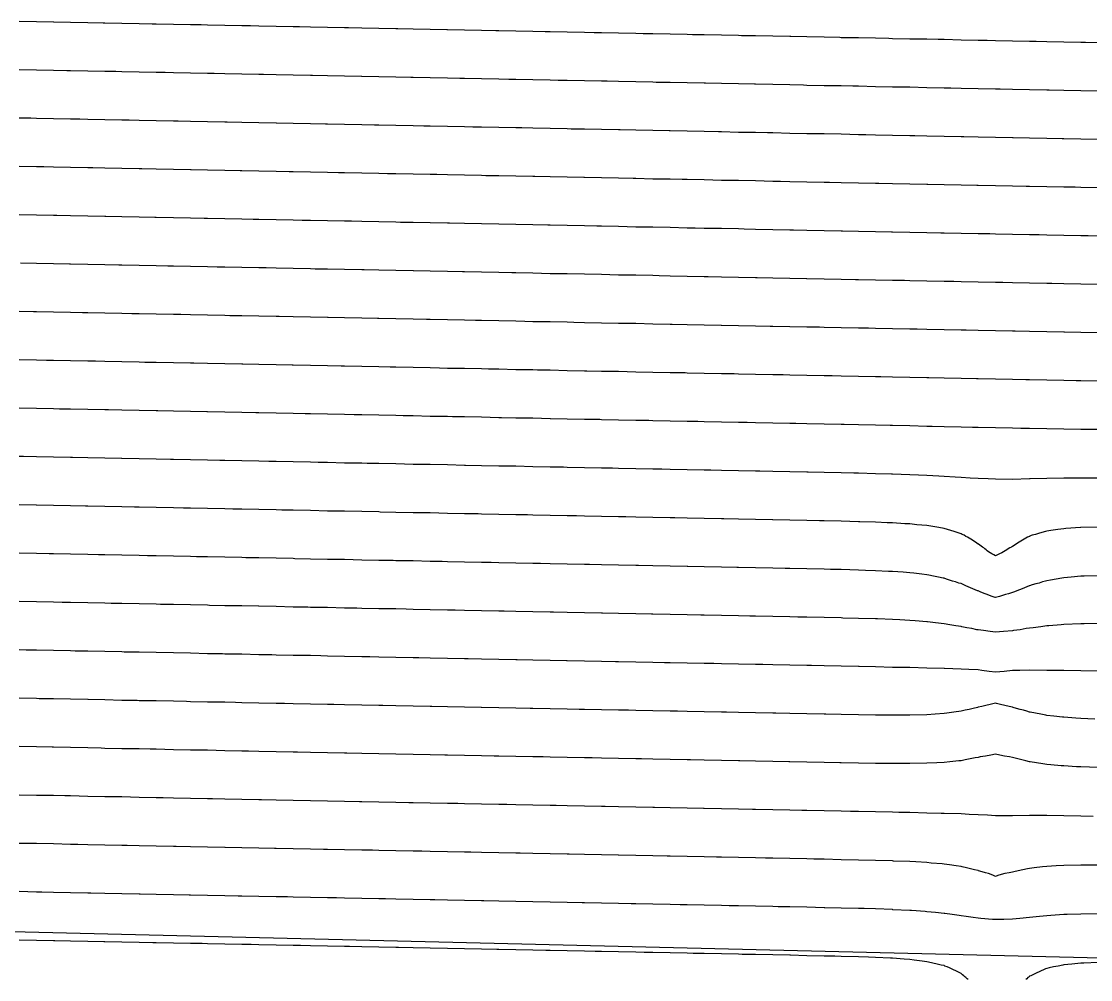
# Model space of a CAD drawing. Header units: metres. Extents: x 2418 to 4584, y 40 to 163.
# Drawn here: x 4313.5 to 4448.8, y 40 to 161.4 of the extents above; entities that cross this region are included whole.
import ezdxf

# ---------------------------------------------------------------- set-up
doc = ezdxf.new("R2010")
doc.units = ezdxf.units.M
for name, color, linetype in [('Contour_Level_10', 7, 'Continuous'), ('Contour_Level_11', 7, 'Continuous'), ('Contour_Level_12', 7, 'Continuous'), ('Contour_Level_13', 7, 'Continuous'), ('Contour_Level_14', 7, 'Continuous'), ('Contour_Level_15', 7, 'Continuous'), ('Contour_Level_16', 7, 'Continuous'), ('Contour_Level_17', 7, 'Continuous'), ('Contour_Level_18', 7, 'Continuous'), ('Contour_Level_19', 7, 'Continuous'), ('Contour_Level_2', 7, 'Continuous'), ('Contour_Level_20', 7, 'Continuous'), ('Contour_Level_21', 7, 'Continuous'), ('Contour_Level_3', 7, 'Continuous'), ('Contour_Level_4', 7, 'Continuous'), ('Contour_Level_5', 7, 'Continuous'), ('Contour_Level_6', 7, 'Continuous'), ('Contour_Level_7', 7, 'Continuous'), ('Contour_Level_8', 7, 'Continuous'), ('Contour_Level_9', 7, 'Continuous')]:
    doc.layers.add(name, color=color, linetype=linetype)

msp = doc.modelspace()

# ---------------------------------------------------------------- linework, layer by layer
at = {"layer": 'Contour_Level_10'}
msp.add_lwpolyline([(4449.78, 109.66), (4447.89, 109.69), (4447.61, 109.69), (4445.44, 109.73), (4443.28, 109.76), (4441.11, 109.79), (4440.01, 109.81), (4438.94, 109.83), (4436.77, 109.87), (4434.6, 109.92), (4433.87, 109.93), (4432.44, 109.97), (4430.27, 110.02), (4428.78, 110.06), (4428.1, 110.07), (4425.93, 110.12), (4423.76, 110.17), (4423.45, 110.18), (4421.59, 110.22), (4419.43, 110.27), (4417.63, 110.3), (4417.26, 110.31), (4415.09, 110.35), (4412.92, 110.4), (4411.53, 110.43), (4410.75, 110.44), (4408.59, 110.48), (4406.42, 110.53), (4405.33, 110.55), (4404.25, 110.57), (4402.08, 110.61), (4399.91, 110.66), (4399.12, 110.67), (4397.75, 110.7), (4395.58, 110.74), (4393.41, 110.79), (4392.9, 110.8), (4391.24, 110.83), (4389.07, 110.87), (4386.91, 110.91), (4386.68, 110.92), (4384.74, 110.96), (4382.57, 111), (4380.46, 111.04), (4380.4, 111.04), (4378.23, 111.09), (4376.07, 111.13), (4374.25, 111.17), (4373.9, 111.17), (4371.73, 111.22), (4369.56, 111.26), (4368.03, 111.29), (4367.39, 111.3), (4365.23, 111.34), (4363.06, 111.39), (4361.81, 111.41), (4360.89, 111.43), (4358.72, 111.47), (4356.55, 111.52), (4355.59, 111.53), (4354.38, 111.56), (4352.22, 111.6), (4350.05, 111.64), (4349.37, 111.66), (4347.88, 111.69), (4345.71, 111.73), (4343.54, 111.77), (4343.16, 111.78), (4341.38, 111.82), (4339.21, 111.86), (4337.04, 111.9), (4336.94, 111.9), (4334.87, 111.94), (4332.7, 111.99), (4330.72, 112.03), (4330.54, 112.03), (4328.37, 112.07), (4326.2, 112.12), (4324.5, 112.15), (4324.03, 112.16), (4321.86, 112.2), (4319.7, 112.25), (4318.28, 112.27), (4317.53, 112.29), (4315.36, 112.33), (4313.19, 112.37)], dxfattribs=at)
at = {"layer": 'Contour_Level_11'}
msp.add_lwpolyline([(4449.78, 103.5), (4447.61, 103.51), (4445.44, 103.5), (4443.28, 103.46), (4441.16, 103.41), (4441.11, 103.41), (4438.94, 103.36), (4436.77, 103.37), (4435.87, 103.41), (4434.6, 103.46), (4433.6, 103.53), (4432.44, 103.61), (4431.68, 103.65), (4430.27, 103.74), (4429.61, 103.78), (4428.1, 103.86), (4427.04, 103.9), (4425.93, 103.95), (4423.76, 104.02), (4423.61, 104.02), (4421.59, 104.08), (4419.43, 104.13), (4418.84, 104.15), (4417.26, 104.18), (4415.09, 104.23), (4413.08, 104.27), (4412.92, 104.27), (4410.75, 104.32), (4408.59, 104.36), (4406.96, 104.39), (4406.42, 104.4), (4404.25, 104.45), (4402.08, 104.49), (4400.76, 104.52), (4399.91, 104.53), (4397.75, 104.58), (4395.58, 104.62), (4394.54, 104.64), (4393.41, 104.66), (4391.24, 104.71), (4389.07, 104.75), (4388.32, 104.76), (4386.91, 104.79), (4384.74, 104.83), (4382.57, 104.88), (4382.11, 104.89), (4380.4, 104.92), (4378.23, 104.96), (4376.07, 105.01), (4375.89, 105.01), (4373.9, 105.05), (4371.73, 105.09), (4369.67, 105.13), (4369.56, 105.13), (4367.39, 105.18), (4365.23, 105.22), (4363.45, 105.26), (4363.06, 105.26), (4360.89, 105.31), (4358.72, 105.35), (4357.23, 105.38), (4356.55, 105.39), (4354.38, 105.43), (4352.22, 105.48), (4351.02, 105.5), (4350.05, 105.52), (4347.88, 105.56), (4345.71, 105.61), (4344.8, 105.62), (4343.54, 105.65), (4341.38, 105.69), (4339.21, 105.74), (4338.58, 105.75), (4337.04, 105.78), (4334.87, 105.82), (4332.7, 105.86), (4332.36, 105.87), (4330.54, 105.91), (4328.37, 105.95), (4326.2, 105.99), (4326.14, 105.99), (4324.03, 106.04), (4321.86, 106.08), (4319.92, 106.12), (4319.7, 106.12), (4317.53, 106.16), (4315.36, 106.21), (4313.71, 106.24), (4313.19, 106.25)], dxfattribs=at)
at = {"layer": 'Contour_Level_12'}
msp.add_lwpolyline([(4449.78, 97.31), (4447.61, 97.26), (4447.56, 97.25), (4445.68, 97.13), (4445.44, 97.11), (4444.67, 97.01), (4443.81, 96.88), (4443.28, 96.8), (4443.11, 96.76), (4442.67, 96.64), (4442.25, 96.51), (4441.84, 96.39), (4441.45, 96.27), (4441.11, 96.16), (4441.08, 96.14), (4440.85, 96.02), (4440.63, 95.9), (4440.41, 95.77), (4440.2, 95.65), (4440, 95.53), (4439.79, 95.41), (4439.59, 95.28), (4439.4, 95.16), (4439.2, 95.04), (4439.01, 94.91), (4438.94, 94.87), (4438.8, 94.79), (4438.59, 94.67), (4438.4, 94.54), (4438.21, 94.42), (4438.03, 94.3), (4437.81, 94.17), (4437.57, 94.05), (4437.31, 93.93), (4437.04, 93.8), (4436.77, 93.68), (4436.56, 93.8), (4436.34, 93.93), (4436.12, 94.05), (4435.92, 94.17), (4435.74, 94.3), (4435.59, 94.42), (4435.45, 94.54), (4435.3, 94.67), (4435.14, 94.79), (4434.97, 94.91), (4434.8, 95.04), (4434.63, 95.16), (4434.6, 95.17), (4434.44, 95.28), (4434.25, 95.41), (4434.05, 95.53), (4433.86, 95.65), (4433.66, 95.77), (4433.45, 95.9), (4433.25, 96.02), (4433.03, 96.14), (4432.81, 96.27), (4432.59, 96.39), (4432.44, 96.47), (4432.31, 96.51), (4431.93, 96.64), (4431.54, 96.76), (4431.14, 96.88), (4430.73, 97.01), (4430.3, 97.13), (4430.27, 97.14), (4429.61, 97.25), (4428.87, 97.38), (4428.1, 97.5), (4428.1, 97.5), (4426.84, 97.62), (4425.93, 97.71), (4425.33, 97.74), (4423.76, 97.84), (4423.07, 97.87), (4421.59, 97.93), (4419.6, 97.99), (4419.43, 98), (4417.26, 98.05), (4415.09, 98.1), (4414.52, 98.11), (4412.92, 98.15), (4410.75, 98.19), (4408.59, 98.24), (4408.57, 98.24), (4406.42, 98.28), (4404.25, 98.32), (4402.4, 98.36), (4402.08, 98.37), (4399.91, 98.41), (4397.75, 98.45), (4396.18, 98.48), (4395.58, 98.5), (4393.41, 98.54), (4391.24, 98.58), (4389.97, 98.61), (4389.07, 98.62), (4386.91, 98.67), (4384.74, 98.71), (4383.75, 98.73), (4382.57, 98.75), (4380.4, 98.8), (4378.23, 98.84), (4377.53, 98.85), (4376.07, 98.88), (4373.9, 98.92), (4371.73, 98.97), (4371.31, 98.98), (4369.56, 99.01), (4367.39, 99.05), (4365.23, 99.1), (4365.09, 99.1), (4363.06, 99.14), (4360.89, 99.18), (4358.88, 99.22), (4358.72, 99.23), (4356.55, 99.27), (4354.38, 99.31), (4352.66, 99.35), (4352.22, 99.35), (4350.05, 99.4), (4347.88, 99.44), (4346.44, 99.47), (4345.71, 99.48), (4343.54, 99.53), (4341.38, 99.57), (4340.22, 99.59), (4339.21, 99.61), (4337.04, 99.65), (4334.87, 99.7), (4334, 99.71), (4332.7, 99.74), (4330.54, 99.78), (4328.37, 99.83), (4327.78, 99.84), (4326.2, 99.87), (4324.03, 99.91), (4321.86, 99.96), (4321.57, 99.96), (4319.7, 100), (4317.53, 100.04), (4315.36, 100.08), (4315.35, 100.08), (4313.19, 100.13)], dxfattribs=at)
at = {"layer": 'Contour_Level_13'}
msp.add_lwpolyline([(4449.78, 91.16), (4448.01, 91.1), (4447.61, 91.08), (4446.38, 90.97), (4445.44, 90.89), (4445.2, 90.85), (4444.49, 90.73), (4443.76, 90.6), (4443.28, 90.52), (4443.14, 90.48), (4442.73, 90.36), (4442.31, 90.23), (4441.88, 90.11), (4441.45, 89.99), (4441.11, 89.89), (4441.04, 89.86), (4440.75, 89.74), (4440.45, 89.62), (4440.15, 89.5), (4439.83, 89.37), (4439.51, 89.25), (4439.18, 89.13), (4438.94, 89.04), (4438.82, 89), (4438.43, 88.88), (4438.06, 88.76), (4437.69, 88.63), (4437.28, 88.51), (4436.79, 88.39), (4436.77, 88.38), (4436.76, 88.39), (4436.36, 88.51), (4436.03, 88.63), (4435.74, 88.76), (4435.46, 88.88), (4435.16, 89), (4434.85, 89.13), (4434.6, 89.22), (4434.53, 89.25), (4434.22, 89.37), (4433.92, 89.5), (4433.62, 89.62), (4433.33, 89.74), (4433.05, 89.86), (4432.78, 89.99), (4432.51, 90.11), (4432.44, 90.15), (4432.14, 90.23), (4431.74, 90.36), (4431.35, 90.48), (4430.97, 90.6), (4430.59, 90.73), (4430.27, 90.83), (4430.18, 90.85), (4429.56, 90.97), (4428.94, 91.1), (4428.33, 91.22), (4428.1, 91.27), (4427.47, 91.34), (4426.45, 91.47), (4425.93, 91.53), (4425.1, 91.59), (4423.76, 91.69), (4423.25, 91.71), (4421.59, 91.79), (4420.33, 91.83), (4419.43, 91.87), (4417.26, 91.93), (4415.88, 91.96), (4415.09, 91.98), (4412.92, 92.02), (4410.75, 92.07), (4410.16, 92.08), (4408.59, 92.11), (4406.42, 92.16), (4404.25, 92.2), (4404.03, 92.2), (4402.08, 92.24), (4399.91, 92.29), (4397.82, 92.33), (4397.75, 92.33), (4395.58, 92.37), (4393.41, 92.41), (4391.61, 92.45), (4391.24, 92.46), (4389.07, 92.5), (4386.91, 92.54), (4385.39, 92.57), (4384.74, 92.59), (4382.57, 92.63), (4380.4, 92.67), (4379.17, 92.7), (4378.23, 92.72), (4376.07, 92.76), (4373.9, 92.8), (4372.95, 92.82), (4371.73, 92.84), (4369.56, 92.89), (4367.39, 92.93), (4366.74, 92.94), (4365.23, 92.97), (4363.06, 93.02), (4360.89, 93.06), (4360.52, 93.07), (4358.72, 93.1), (4356.55, 93.14), (4354.38, 93.19), (4354.3, 93.19), (4352.22, 93.23), (4350.05, 93.27), (4348.08, 93.31), (4347.88, 93.32), (4345.71, 93.36), (4343.54, 93.4), (4341.86, 93.44), (4341.38, 93.45), (4339.21, 93.49), (4337.04, 93.53), (4335.64, 93.56), (4334.87, 93.57), (4332.7, 93.62), (4330.54, 93.66), (4329.43, 93.68), (4328.37, 93.7), (4326.2, 93.75), (4324.03, 93.79), (4323.21, 93.8), (4321.86, 93.83), (4319.7, 93.87), (4317.53, 93.92), (4316.99, 93.93), (4315.36, 93.96), (4313.19, 94)], dxfattribs=at)
at = {"layer": 'Contour_Level_14'}
msp.add_lwpolyline([(4449.78, 85.09), (4448.02, 85.06), (4447.61, 85.06), (4445.44, 84.97), (4445.1, 84.94), (4443.56, 84.82), (4443.28, 84.79), (4442.51, 84.69), (4441.54, 84.57), (4441.11, 84.52), (4440.68, 84.45), (4439.9, 84.32), (4439.08, 84.2), (4438.94, 84.18), (4437.8, 84.08), (4436.77, 83.99), (4436.12, 84.08), (4435.25, 84.2), (4434.6, 84.3), (4434.44, 84.32), (4433.78, 84.45), (4433.14, 84.57), (4432.52, 84.69), (4432.44, 84.71), (4431.76, 84.82), (4431.01, 84.94), (4430.27, 85.06), (4430.27, 85.06), (4429.2, 85.19), (4428.17, 85.31), (4428.1, 85.32), (4426.63, 85.43), (4425.93, 85.49), (4424.67, 85.56), (4423.76, 85.6), (4421.83, 85.68), (4421.59, 85.69), (4419.43, 85.75), (4417.45, 85.8), (4417.26, 85.81), (4415.09, 85.86), (4412.92, 85.9), (4411.78, 85.92), (4410.75, 85.95), (4408.59, 85.99), (4406.42, 86.03), (4405.67, 86.05), (4404.25, 86.08), (4402.08, 86.12), (4399.91, 86.16), (4399.47, 86.17), (4397.75, 86.21), (4395.58, 86.25), (4393.41, 86.29), (4393.25, 86.29), (4391.24, 86.33), (4389.07, 86.38), (4387.03, 86.42), (4386.91, 86.42), (4384.74, 86.46), (4382.57, 86.51), (4380.81, 86.54), (4380.4, 86.55), (4378.23, 86.59), (4376.07, 86.63), (4374.6, 86.66), (4373.9, 86.68), (4371.73, 86.72), (4369.56, 86.76), (4368.38, 86.79), (4367.39, 86.81), (4365.23, 86.85), (4363.06, 86.89), (4362.16, 86.91), (4360.89, 86.94), (4358.72, 86.98), (4356.55, 87.02), (4355.94, 87.03), (4354.38, 87.06), (4352.22, 87.11), (4350.05, 87.15), (4349.72, 87.16), (4347.88, 87.19), (4345.71, 87.24), (4343.54, 87.28), (4343.5, 87.28), (4341.38, 87.32), (4339.21, 87.36), (4337.29, 87.4), (4337.04, 87.41), (4334.87, 87.45), (4332.7, 87.49), (4331.07, 87.53), (4330.54, 87.54), (4328.37, 87.58), (4326.2, 87.62), (4324.85, 87.65), (4324.03, 87.66), (4321.86, 87.71), (4319.7, 87.75), (4318.63, 87.77), (4317.53, 87.79), (4315.36, 87.84), (4313.19, 87.88)], dxfattribs=at)
at = {"layer": 'Contour_Level_15'}
msp.add_lwpolyline([(4449.78, 79.05), (4447.61, 79.09), (4445.44, 79.13), (4443.95, 79.15), (4443.28, 79.16), (4441.11, 79.18), (4439.88, 79.15), (4438.94, 79.13), (4437.88, 79.03), (4436.77, 78.93), (4435.97, 79.03), (4435.06, 79.15), (4434.6, 79.22), (4433.43, 79.28), (4432.44, 79.33), (4430.33, 79.4), (4430.27, 79.4), (4428.1, 79.46), (4425.93, 79.51), (4425.19, 79.52), (4423.76, 79.55), (4421.59, 79.6), (4419.53, 79.65), (4419.43, 79.65), (4417.26, 79.69), (4415.09, 79.74), (4413.49, 79.77), (4412.92, 79.78), (4410.75, 79.82), (4408.59, 79.87), (4407.32, 79.89), (4406.42, 79.91), (4404.25, 79.95), (4402.08, 80), (4401.11, 80.02), (4399.91, 80.04), (4397.75, 80.08), (4395.58, 80.12), (4394.89, 80.14), (4393.41, 80.17), (4391.24, 80.21), (4389.07, 80.25), (4388.67, 80.26), (4386.91, 80.3), (4384.74, 80.34), (4382.57, 80.38), (4382.46, 80.38), (4380.4, 80.43), (4378.23, 80.47), (4376.24, 80.51), (4376.07, 80.51), (4373.9, 80.55), (4371.73, 80.6), (4370.02, 80.63), (4369.56, 80.64), (4367.39, 80.68), (4365.23, 80.73), (4363.8, 80.75), (4363.06, 80.77), (4360.89, 80.81), (4358.72, 80.85), (4357.58, 80.88), (4356.55, 80.9), (4354.38, 80.94), (4352.22, 80.98), (4351.36, 81), (4350.05, 81.03), (4347.88, 81.07), (4345.71, 81.11), (4345.15, 81.12), (4343.54, 81.15), (4341.38, 81.2), (4339.21, 81.24), (4338.93, 81.25), (4337.04, 81.28), (4334.87, 81.33), (4332.71, 81.37), (4332.7, 81.37), (4330.54, 81.41), (4328.37, 81.46), (4326.49, 81.49), (4326.2, 81.5), (4324.03, 81.54), (4321.86, 81.58), (4320.27, 81.62), (4319.7, 81.63), (4317.53, 81.67), (4315.36, 81.71), (4314.05, 81.74), (4313.19, 81.76)], dxfattribs=at)
at = {"layer": 'Contour_Level_16'}
msp.add_lwpolyline([(4449.37, 73), (4447.61, 73.07), (4446.95, 73.12), (4445.44, 73.22), (4445.26, 73.24), (4444.17, 73.37), (4443.28, 73.47), (4443.16, 73.49), (4442.51, 73.61), (4441.85, 73.74), (4441.19, 73.86), (4441.11, 73.87), (4440.74, 73.98), (4440.32, 74.11), (4439.9, 74.23), (4439.46, 74.35), (4439.02, 74.47), (4438.94, 74.5), (4438.51, 74.6), (4437.97, 74.72), (4437.44, 74.84), (4436.92, 74.97), (4436.77, 75), (4436.63, 74.97), (4436.11, 74.84), (4435.58, 74.72), (4435.05, 74.6), (4434.6, 74.49), (4434.52, 74.47), (4433.98, 74.35), (4433.46, 74.23), (4432.94, 74.11), (4432.44, 73.98), (4432.44, 73.98), (4431.53, 73.86), (4430.63, 73.74), (4430.27, 73.69), (4429.14, 73.61), (4428.1, 73.54), (4425.93, 73.49), (4424.75, 73.49), (4423.76, 73.49), (4423.53, 73.49), (4421.59, 73.51), (4419.43, 73.54), (4417.26, 73.58), (4415.31, 73.61), (4415.09, 73.62), (4412.92, 73.66), (4410.75, 73.7), (4408.98, 73.74), (4408.59, 73.74), (4406.42, 73.79), (4404.25, 73.83), (4402.75, 73.86), (4402.08, 73.87), (4399.91, 73.92), (4397.75, 73.96), (4396.53, 73.98), (4395.58, 74), (4393.41, 74.04), (4391.24, 74.09), (4390.32, 74.11), (4389.07, 74.13), (4386.91, 74.17), (4384.74, 74.22), (4384.1, 74.23), (4382.57, 74.26), (4380.4, 74.3), (4378.23, 74.34), (4377.88, 74.35), (4376.07, 74.39), (4373.9, 74.43), (4371.73, 74.47), (4371.66, 74.47), (4369.56, 74.52), (4367.39, 74.56), (4365.44, 74.6), (4365.23, 74.6), (4363.06, 74.64), (4360.89, 74.69), (4359.22, 74.72), (4358.72, 74.73), (4356.55, 74.77), (4354.38, 74.82), (4353.01, 74.84), (4352.22, 74.86), (4350.05, 74.9), (4347.88, 74.95), (4346.79, 74.97), (4345.71, 74.99), (4343.54, 75.03), (4341.38, 75.07), (4340.57, 75.09), (4339.21, 75.12), (4337.04, 75.16), (4334.87, 75.2), (4334.35, 75.21), (4332.7, 75.25), (4330.54, 75.29), (4328.37, 75.33), (4328.13, 75.34), (4326.2, 75.37), (4324.03, 75.42), (4321.92, 75.46), (4321.86, 75.46), (4319.7, 75.5), (4317.53, 75.55), (4315.7, 75.58), (4315.36, 75.59), (4313.19, 75.63)], dxfattribs=at)
at = {"layer": 'Contour_Level_17'}
msp.add_lwpolyline([(4449.78, 66.85), (4447.61, 66.93), (4447.06, 66.96), (4445.44, 67.06), (4445.12, 67.09), (4443.78, 67.21), (4443.28, 67.26), (4442.77, 67.33), (4441.96, 67.46), (4441.18, 67.58), (4441.11, 67.59), (4440.63, 67.7), (4440.11, 67.83), (4439.61, 67.95), (4439.13, 68.07), (4438.94, 68.12), (4438.56, 68.2), (4437.93, 68.32), (4437.32, 68.44), (4436.77, 68.56), (4436.18, 68.44), (4435.52, 68.32), (4434.84, 68.2), (4434.6, 68.15), (4434.21, 68.07), (4433.58, 67.95), (4432.94, 67.83), (4432.44, 67.73), (4432.16, 67.7), (4431.01, 67.58), (4430.27, 67.5), (4429.35, 67.46), (4428.1, 67.4), (4425.93, 67.36), (4423.76, 67.36), (4421.59, 67.38), (4419.43, 67.42), (4417.26, 67.45), (4417.07, 67.46), (4415.09, 67.49), (4412.92, 67.53), (4410.75, 67.58), (4410.64, 67.58), (4408.59, 67.62), (4406.42, 67.66), (4404.4, 67.7), (4404.25, 67.71), (4402.08, 67.75), (4399.91, 67.79), (4398.18, 67.83), (4397.75, 67.83), (4395.58, 67.88), (4393.41, 67.92), (4391.96, 67.95), (4391.24, 67.96), (4389.07, 68.01), (4386.91, 68.05), (4385.74, 68.07), (4384.74, 68.09), (4382.57, 68.13), (4380.4, 68.18), (4379.52, 68.2), (4378.23, 68.22), (4376.07, 68.26), (4373.9, 68.31), (4373.3, 68.32), (4371.73, 68.35), (4369.56, 68.39), (4367.39, 68.44), (4367.08, 68.44), (4365.23, 68.48), (4363.06, 68.52), (4360.89, 68.56), (4360.87, 68.56), (4358.72, 68.61), (4356.55, 68.65), (4354.65, 68.69), (4354.38, 68.69), (4352.22, 68.74), (4350.05, 68.78), (4348.43, 68.81), (4347.88, 68.82), (4345.71, 68.86), (4343.54, 68.91), (4342.21, 68.93), (4341.38, 68.95), (4339.21, 68.99), (4337.04, 69.04), (4335.99, 69.06), (4334.87, 69.08), (4332.7, 69.12), (4330.54, 69.17), (4329.78, 69.18), (4328.37, 69.21), (4326.2, 69.25), (4324.03, 69.29), (4323.56, 69.3), (4321.86, 69.34), (4319.7, 69.38), (4317.53, 69.42), (4317.34, 69.43), (4315.36, 69.47), (4313.19, 69.51)], dxfattribs=at)
at = {"layer": 'Contour_Level_18'}
msp.add_lwpolyline([(4449.17, 60.68), (4447.61, 60.71), (4445.44, 60.74), (4443.28, 60.77), (4441.11, 60.78), (4438.94, 60.76), (4436.77, 60.74), (4435.78, 60.81), (4434.6, 60.88), (4433.46, 60.93), (4432.44, 60.98), (4430.27, 61.05), (4429.93, 61.05), (4428.1, 61.1), (4425.93, 61.15), (4424.57, 61.18), (4423.76, 61.19), (4421.59, 61.24), (4419.43, 61.28), (4418.45, 61.3), (4417.26, 61.32), (4415.09, 61.37), (4412.92, 61.41), (4412.25, 61.42), (4410.75, 61.45), (4408.59, 61.5), (4406.42, 61.54), (4406.03, 61.55), (4404.25, 61.58), (4402.08, 61.62), (4399.91, 61.67), (4399.82, 61.67), (4397.75, 61.71), (4395.58, 61.75), (4393.6, 61.79), (4393.41, 61.8), (4391.24, 61.84), (4389.07, 61.88), (4387.38, 61.92), (4386.91, 61.93), (4384.74, 61.97), (4382.57, 62.01), (4381.16, 62.04), (4380.4, 62.05), (4378.23, 62.1), (4376.07, 62.14), (4374.94, 62.16), (4373.9, 62.18), (4371.73, 62.23), (4369.56, 62.27), (4368.73, 62.29), (4367.39, 62.31), (4365.23, 62.35), (4363.06, 62.4), (4362.51, 62.41), (4360.89, 62.44), (4358.72, 62.48), (4356.55, 62.53), (4356.29, 62.53), (4354.38, 62.57), (4352.22, 62.61), (4350.07, 62.65), (4350.05, 62.66), (4347.88, 62.7), (4345.71, 62.74), (4343.85, 62.78), (4343.54, 62.78), (4341.38, 62.83), (4339.21, 62.87), (4337.64, 62.9), (4337.04, 62.91), (4334.87, 62.96), (4332.7, 63), (4331.42, 63.02), (4330.54, 63.04), (4328.37, 63.08), (4326.2, 63.13), (4325.2, 63.15), (4324.03, 63.17), (4321.86, 63.21), (4319.7, 63.26), (4318.98, 63.27), (4317.53, 63.3), (4315.36, 63.34), (4313.19, 63.38)], dxfattribs=at)
at = {"layer": 'Contour_Level_19'}
msp.add_lwpolyline([(4449.78, 54.5), (4447.61, 54.5), (4445.44, 54.46), (4444.46, 54.41), (4443.28, 54.34), (4442.75, 54.28), (4441.69, 54.16), (4441.11, 54.09), (4440.83, 54.04), (4440.24, 53.91), (4439.66, 53.79), (4439.1, 53.67), (4438.94, 53.63), (4438.5, 53.54), (4437.96, 53.42), (4437.49, 53.3), (4437.09, 53.17), (4436.77, 53.06), (4436.53, 53.17), (4436.23, 53.3), (4435.9, 53.42), (4435.52, 53.54), (4435.1, 53.67), (4434.63, 53.79), (4434.6, 53.8), (4434.13, 53.91), (4433.62, 54.04), (4433.11, 54.16), (4432.58, 54.28), (4432.44, 54.32), (4431.82, 54.41), (4430.98, 54.53), (4430.27, 54.63), (4430.03, 54.65), (4428.63, 54.77), (4428.1, 54.82), (4426.72, 54.9), (4425.93, 54.94), (4423.88, 55.02), (4423.76, 55.03), (4421.59, 55.09), (4419.45, 55.14), (4419.43, 55.14), (4417.26, 55.19), (4415.09, 55.24), (4413.77, 55.27), (4412.92, 55.28), (4410.75, 55.33), (4408.59, 55.37), (4407.66, 55.39), (4406.42, 55.42), (4404.25, 55.46), (4402.08, 55.5), (4401.46, 55.51), (4399.91, 55.54), (4397.75, 55.59), (4395.58, 55.63), (4395.24, 55.64), (4393.41, 55.67), (4391.24, 55.72), (4389.07, 55.76), (4389.02, 55.76), (4386.91, 55.8), (4384.74, 55.84), (4382.8, 55.88), (4382.57, 55.89), (4380.4, 55.93), (4378.23, 55.97), (4376.59, 56.01), (4376.07, 56.02), (4373.9, 56.06), (4371.73, 56.1), (4370.37, 56.13), (4369.56, 56.15), (4367.39, 56.19), (4365.23, 56.23), (4364.15, 56.25), (4363.06, 56.27), (4360.89, 56.32), (4358.72, 56.36), (4357.93, 56.38), (4356.55, 56.4), (4354.38, 56.45), (4352.22, 56.49), (4351.71, 56.5), (4350.05, 56.53), (4347.88, 56.57), (4345.71, 56.62), (4345.5, 56.62), (4343.54, 56.66), (4341.38, 56.7), (4339.28, 56.74), (4339.21, 56.75), (4337.04, 56.79), (4334.87, 56.83), (4333.06, 56.87), (4332.7, 56.87), (4330.54, 56.92), (4328.37, 56.96), (4326.84, 56.99), (4326.2, 57), (4324.03, 57.05), (4321.86, 57.09), (4320.62, 57.11), (4319.7, 57.13), (4317.53, 57.18), (4315.36, 57.22), (4314.4, 57.24), (4313.19, 57.26)], dxfattribs=at)
at = {"layer": 'Contour_Level_2'}
msp.add_lwpolyline([(4449.78, 158.66), (4448.17, 158.69), (4447.61, 158.7), (4445.44, 158.74), (4443.28, 158.79), (4441.95, 158.81), (4441.11, 158.83), (4438.94, 158.87), (4436.77, 158.92), (4435.73, 158.94), (4434.6, 158.96), (4432.44, 159), (4430.27, 159.05), (4429.51, 159.06), (4428.1, 159.09), (4425.93, 159.13), (4423.76, 159.17), (4423.29, 159.18), (4421.59, 159.22), (4419.43, 159.26), (4417.26, 159.3), (4417.08, 159.31), (4415.09, 159.35), (4412.92, 159.39), (4410.86, 159.43), (4410.75, 159.43), (4408.59, 159.47), (4406.42, 159.52), (4404.64, 159.55), (4404.25, 159.56), (4402.08, 159.6), (4399.91, 159.65), (4398.42, 159.68), (4397.75, 159.69), (4395.58, 159.73), (4393.41, 159.77), (4392.2, 159.8), (4391.24, 159.82), (4389.07, 159.86), (4386.91, 159.9), (4385.98, 159.92), (4384.74, 159.95), (4382.57, 159.99), (4380.4, 160.03), (4379.77, 160.05), (4378.23, 160.08), (4376.07, 160.12), (4373.9, 160.16), (4373.55, 160.17), (4371.73, 160.2), (4369.56, 160.25), (4367.39, 160.29), (4367.33, 160.29), (4365.23, 160.33), (4363.06, 160.38), (4361.11, 160.41), (4360.89, 160.42), (4358.72, 160.46), (4356.55, 160.5), (4354.89, 160.54), (4354.38, 160.55), (4352.22, 160.59), (4350.05, 160.63), (4348.68, 160.66), (4347.88, 160.68), (4345.71, 160.72), (4343.54, 160.76), (4342.46, 160.78), (4341.38, 160.81), (4339.21, 160.85), (4337.04, 160.89), (4336.24, 160.91), (4334.87, 160.93), (4332.7, 160.98), (4330.54, 161.02), (4330.02, 161.03), (4328.37, 161.06), (4326.2, 161.11), (4324.03, 161.15), (4323.8, 161.15), (4321.86, 161.19), (4319.7, 161.23), (4317.58, 161.28), (4317.53, 161.28), (4315.36, 161.32), (4313.19, 161.36)], dxfattribs=at)
at = {"layer": 'Contour_Level_20'}
msp.add_lwpolyline([(4449.78, 48.34), (4447.61, 48.31), (4445.85, 48.25), (4445.44, 48.23), (4443.79, 48.13), (4443.28, 48.09), (4442.36, 48), (4441.11, 47.88), (4441.1, 47.88), (4439.85, 47.76), (4438.94, 47.66), (4437.86, 47.63), (4436.77, 47.6), (4436.4, 47.63), (4434.94, 47.76), (4434.6, 47.79), (4433.95, 47.88), (4433.09, 48), (4432.44, 48.1), (4432.21, 48.13), (4431.29, 48.25), (4430.37, 48.37), (4430.27, 48.39), (4429.18, 48.5), (4428.1, 48.6), (4427.89, 48.62), (4426.15, 48.74), (4425.93, 48.76), (4423.78, 48.86), (4423.76, 48.87), (4421.59, 48.95), (4420.17, 48.99), (4419.43, 49.01), (4417.26, 49.06), (4415.18, 49.11), (4415.09, 49.11), (4412.92, 49.16), (4410.75, 49.2), (4409.26, 49.23), (4408.59, 49.25), (4406.42, 49.29), (4404.25, 49.33), (4403.09, 49.36), (4402.08, 49.38), (4399.91, 49.42), (4397.75, 49.46), (4396.88, 49.48), (4395.58, 49.51), (4393.41, 49.55), (4391.24, 49.59), (4390.66, 49.6), (4389.07, 49.64), (4386.91, 49.68), (4384.74, 49.72), (4384.45, 49.73), (4382.57, 49.76), (4380.4, 49.81), (4378.23, 49.85), (4378.23, 49.85), (4376.07, 49.89), (4373.9, 49.94), (4372.01, 49.97), (4371.73, 49.98), (4369.56, 50.02), (4367.39, 50.06), (4365.79, 50.1), (4365.23, 50.11), (4363.06, 50.15), (4360.89, 50.19), (4359.57, 50.22), (4358.72, 50.24), (4356.55, 50.28), (4354.38, 50.32), (4353.36, 50.34), (4352.22, 50.36), (4350.05, 50.41), (4347.88, 50.45), (4347.14, 50.47), (4345.71, 50.49), (4343.54, 50.54), (4341.38, 50.58), (4340.92, 50.59), (4339.21, 50.62), (4337.04, 50.67), (4334.87, 50.71), (4334.7, 50.71), (4332.7, 50.75), (4330.54, 50.79), (4328.48, 50.83), (4328.37, 50.84), (4326.2, 50.88), (4324.03, 50.92), (4322.26, 50.96), (4321.86, 50.97), (4319.7, 51.01), (4317.53, 51.05), (4316.05, 51.08), (4315.36, 51.09), (4313.19, 51.14)], dxfattribs=at)
at = {"layer": 'Contour_Level_21'}
for points in [[(2418.3, 91.48), (4565.81, 40)], [(4433.33, 40), (4433.19, 40.12), (4433.05, 40.25), (4432.91, 40.37), (4432.77, 40.49), (4432.63, 40.62), (4432.49, 40.74), (4432.44, 40.78), (4432.27, 40.86), (4432.01, 40.98), (4431.75, 41.11), (4431.49, 41.23), (4431.22, 41.35), (4430.95, 41.48), (4430.66, 41.6), (4430.37, 41.72), (4430.27, 41.77), (4429.93, 41.85), (4429.4, 41.97), (4428.86, 42.09), (4428.31, 42.22), (4428.1, 42.26), (4427.5, 42.34), (4426.51, 42.46), (4425.93, 42.53), (4425.24, 42.59), (4423.76, 42.7), (4423.49, 42.71), (4421.59, 42.8), (4420.69, 42.83), (4419.43, 42.88), (4417.26, 42.94), (4416.44, 42.95), (4415.09, 42.99), (4412.92, 43.03), (4410.83, 43.08), (4410.75, 43.08), (4408.59, 43.12), (4406.42, 43.17), (4404.72, 43.2), (4404.25, 43.21), (4402.08, 43.25), (4399.91, 43.3), (4398.52, 43.32), (4397.75, 43.34), (4395.58, 43.38), (4393.41, 43.43), (4392.31, 43.45), (4391.24, 43.47), (4389.07, 43.51), (4386.91, 43.55), (4386.09, 43.57), (4384.74, 43.6), (4382.57, 43.64), (4380.4, 43.68), (4379.87, 43.69), (4378.23, 43.73), (4376.07, 43.77), (4373.9, 43.81), (4373.65, 43.82), (4371.73, 43.85), (4369.56, 43.9), (4367.43, 43.94), (4367.39, 43.94), (4365.23, 43.98), (4363.06, 44.03), (4361.22, 44.06), (4360.89, 44.07), (4358.72, 44.11), (4356.55, 44.16), (4355, 44.19), (4354.38, 44.2), (4352.22, 44.24), (4350.05, 44.28), (4348.78, 44.31), (4347.88, 44.33), (4345.71, 44.37), (4343.54, 44.41), (4342.56, 44.43), (4341.38, 44.46), (4339.21, 44.5), (4337.04, 44.54), (4336.34, 44.56), (4334.87, 44.58), (4332.7, 44.63), (4330.54, 44.67), (4330.12, 44.68), (4328.37, 44.71), (4326.2, 44.76), (4324.03, 44.8), (4323.91, 44.8), (4321.86, 44.84), (4319.7, 44.89), (4317.69, 44.92), (4317.53, 44.93), (4315.36, 44.97), (4313.19, 45.01)], [(4449.78, 42.17), (4447.96, 42.09), (4447.61, 42.08), (4446.47, 41.97), (4445.44, 41.87), (4445.33, 41.85), (4444.73, 41.72), (4444.14, 41.6), (4443.57, 41.48), (4443.28, 41.41), (4443.14, 41.35), (4442.85, 41.23), (4442.57, 41.11), (4442.3, 40.98), (4442.03, 40.86), (4441.77, 40.74), (4441.51, 40.62), (4441.25, 40.49), (4441.11, 40.43), (4441.04, 40.37), (4440.9, 40.25), (4440.76, 40.12), (4440.62, 40)]]:
    msp.add_lwpolyline(points, dxfattribs=at)
at = {"layer": 'Contour_Level_3'}
msp.add_lwpolyline([(4449.78, 152.54), (4447.61, 152.58), (4445.44, 152.62), (4443.59, 152.66), (4443.28, 152.66), (4441.11, 152.71), (4438.94, 152.75), (4437.37, 152.78), (4436.77, 152.79), (4434.6, 152.84), (4432.44, 152.88), (4431.15, 152.9), (4430.27, 152.92), (4428.1, 152.96), (4425.93, 153.01), (4424.94, 153.03), (4423.76, 153.05), (4421.59, 153.09), (4419.43, 153.14), (4418.72, 153.15), (4417.26, 153.18), (4415.09, 153.22), (4412.92, 153.26), (4412.5, 153.27), (4410.75, 153.31), (4408.59, 153.35), (4406.42, 153.39), (4406.28, 153.4), (4404.25, 153.44), (4402.08, 153.48), (4400.06, 153.52), (4399.91, 153.52), (4397.75, 153.57), (4395.58, 153.61), (4393.84, 153.64), (4393.41, 153.65), (4391.24, 153.69), (4389.07, 153.74), (4387.63, 153.77), (4386.91, 153.78), (4384.74, 153.82), (4382.57, 153.87), (4381.41, 153.89), (4380.4, 153.91), (4378.23, 153.95), (4376.07, 153.99), (4375.19, 154.01), (4373.9, 154.04), (4371.73, 154.08), (4369.56, 154.12), (4368.97, 154.14), (4367.39, 154.17), (4365.23, 154.21), (4363.06, 154.25), (4362.75, 154.26), (4360.89, 154.3), (4358.72, 154.34), (4356.55, 154.38), (4356.54, 154.38), (4354.38, 154.42), (4352.22, 154.47), (4350.32, 154.5), (4350.05, 154.51), (4347.88, 154.55), (4345.71, 154.6), (4344.1, 154.63), (4343.54, 154.64), (4341.38, 154.68), (4339.21, 154.72), (4337.88, 154.75), (4337.04, 154.77), (4334.87, 154.81), (4332.7, 154.85), (4331.66, 154.87), (4330.54, 154.9), (4328.37, 154.94), (4326.2, 154.98), (4325.44, 155), (4324.03, 155.02), (4321.86, 155.07), (4319.7, 155.11), (4319.23, 155.12), (4317.53, 155.15), (4315.36, 155.2), (4313.19, 155.24)], dxfattribs=at)
at = {"layer": 'Contour_Level_4'}
msp.add_lwpolyline([(4449.78, 146.41), (4447.61, 146.45), (4445.44, 146.5), (4445.23, 146.5), (4443.28, 146.54), (4441.11, 146.58), (4439.01, 146.62), (4438.94, 146.63), (4436.77, 146.67), (4434.6, 146.71), (4432.8, 146.75), (4432.44, 146.75), (4430.27, 146.8), (4428.1, 146.84), (4426.58, 146.87), (4425.93, 146.88), (4423.76, 146.93), (4421.59, 146.97), (4420.36, 146.99), (4419.43, 147.01), (4417.26, 147.06), (4415.09, 147.1), (4414.14, 147.12), (4412.92, 147.14), (4410.75, 147.18), (4408.59, 147.23), (4407.92, 147.24), (4406.42, 147.27), (4404.25, 147.31), (4402.08, 147.36), (4401.7, 147.36), (4399.91, 147.4), (4397.75, 147.44), (4395.58, 147.48), (4395.49, 147.49), (4393.41, 147.53), (4391.24, 147.57), (4389.27, 147.61), (4389.07, 147.61), (4386.91, 147.66), (4384.74, 147.7), (4383.05, 147.73), (4382.57, 147.74), (4380.4, 147.79), (4378.23, 147.83), (4376.83, 147.86), (4376.07, 147.87), (4373.9, 147.91), (4371.73, 147.96), (4370.61, 147.98), (4369.56, 148), (4367.39, 148.04), (4365.23, 148.09), (4364.4, 148.1), (4363.06, 148.13), (4360.89, 148.17), (4358.72, 148.21), (4358.18, 148.23), (4356.55, 148.26), (4354.38, 148.3), (4352.22, 148.34), (4351.96, 148.35), (4350.05, 148.39), (4347.88, 148.43), (4345.74, 148.47), (4345.71, 148.47), (4343.54, 148.51), (4341.38, 148.56), (4339.52, 148.59), (4339.21, 148.6), (4337.04, 148.64), (4334.87, 148.69), (4333.3, 148.72), (4332.7, 148.73), (4330.54, 148.77), (4328.37, 148.82), (4327.09, 148.84), (4326.2, 148.86), (4324.03, 148.9), (4321.86, 148.94), (4320.87, 148.96), (4319.7, 148.99), (4317.53, 149.03), (4315.36, 149.07), (4314.65, 149.09), (4313.19, 149.12)], dxfattribs=at)
at = {"layer": 'Contour_Level_5'}
msp.add_lwpolyline([(4449.78, 140.29), (4447.61, 140.33), (4446.87, 140.35), (4445.44, 140.37), (4443.28, 140.42), (4441.11, 140.46), (4440.66, 140.47), (4438.94, 140.5), (4436.77, 140.55), (4434.6, 140.59), (4434.44, 140.59), (4432.44, 140.63), (4430.27, 140.67), (4428.22, 140.71), (4428.1, 140.72), (4425.93, 140.76), (4423.76, 140.8), (4422, 140.84), (4421.59, 140.85), (4419.43, 140.89), (4417.26, 140.93), (4415.78, 140.96), (4415.09, 140.97), (4412.92, 141.02), (4410.75, 141.06), (4409.57, 141.08), (4408.59, 141.1), (4406.42, 141.15), (4404.25, 141.19), (4403.35, 141.21), (4402.08, 141.23), (4399.91, 141.28), (4397.75, 141.32), (4397.13, 141.33), (4395.58, 141.36), (4393.41, 141.4), (4391.24, 141.45), (4390.91, 141.45), (4389.07, 141.49), (4386.91, 141.53), (4384.74, 141.58), (4384.69, 141.58), (4382.57, 141.62), (4380.4, 141.66), (4378.47, 141.7), (4378.23, 141.7), (4376.07, 141.75), (4373.9, 141.79), (4372.26, 141.82), (4371.73, 141.83), (4369.56, 141.88), (4367.39, 141.92), (4366.04, 141.95), (4365.23, 141.96), (4363.06, 142), (4360.89, 142.05), (4359.82, 142.07), (4358.72, 142.09), (4356.55, 142.13), (4354.38, 142.18), (4353.6, 142.19), (4352.22, 142.22), (4350.05, 142.26), (4347.88, 142.31), (4347.38, 142.32), (4345.71, 142.35), (4343.54, 142.39), (4341.38, 142.43), (4341.16, 142.44), (4339.21, 142.48), (4337.04, 142.52), (4334.95, 142.56), (4334.87, 142.56), (4332.7, 142.61), (4330.54, 142.65), (4328.73, 142.68), (4328.37, 142.69), (4326.2, 142.73), (4324.03, 142.78), (4322.51, 142.81), (4321.86, 142.82), (4319.7, 142.86), (4317.53, 142.91), (4316.29, 142.93), (4315.36, 142.95), (4313.19, 142.99)], dxfattribs=at)
at = {"layer": 'Contour_Level_6'}
msp.add_lwpolyline([(4449.78, 134.16), (4448.52, 134.19), (4447.61, 134.21), (4445.44, 134.25), (4443.28, 134.29), (4442.3, 134.31), (4441.11, 134.34), (4438.94, 134.38), (4436.77, 134.42), (4436.08, 134.44), (4434.6, 134.46), (4432.44, 134.51), (4430.27, 134.55), (4429.86, 134.56), (4428.1, 134.59), (4425.93, 134.64), (4423.76, 134.68), (4423.64, 134.68), (4421.59, 134.72), (4419.43, 134.77), (4417.42, 134.8), (4417.26, 134.81), (4415.09, 134.85), (4412.92, 134.89), (4411.21, 134.93), (4410.75, 134.94), (4408.59, 134.98), (4406.42, 135.02), (4404.99, 135.05), (4404.25, 135.07), (4402.08, 135.11), (4399.91, 135.15), (4398.77, 135.17), (4397.75, 135.19), (4395.58, 135.24), (4393.41, 135.28), (4392.55, 135.3), (4391.24, 135.32), (4389.07, 135.37), (4386.91, 135.41), (4386.33, 135.42), (4384.74, 135.45), (4382.57, 135.49), (4380.4, 135.54), (4380.12, 135.54), (4378.23, 135.58), (4376.07, 135.62), (4373.9, 135.67), (4373.9, 135.67), (4371.73, 135.71), (4369.56, 135.75), (4367.68, 135.79), (4367.39, 135.8), (4365.23, 135.84), (4363.06, 135.88), (4361.46, 135.91), (4360.89, 135.92), (4358.72, 135.97), (4356.55, 136.01), (4355.24, 136.04), (4354.38, 136.05), (4352.22, 136.1), (4350.05, 136.14), (4349.02, 136.16), (4347.88, 136.18), (4345.71, 136.22), (4343.54, 136.27), (4342.81, 136.28), (4341.38, 136.31), (4339.21, 136.35), (4337.04, 136.4), (4336.59, 136.41), (4334.87, 136.44), (4332.7, 136.48), (4330.54, 136.53), (4330.37, 136.53), (4328.37, 136.57), (4326.2, 136.61), (4324.15, 136.65), (4324.03, 136.65), (4321.86, 136.7), (4319.7, 136.74), (4317.93, 136.77), (4317.53, 136.78), (4315.36, 136.83), (4313.19, 136.87)], dxfattribs=at)
at = {"layer": 'Contour_Level_7'}
msp.add_lwpolyline([(4449.78, 128.04), (4447.61, 128.08), (4445.44, 128.13), (4443.93, 128.16), (4443.28, 128.17), (4441.11, 128.21), (4438.94, 128.25), (4437.71, 128.28), (4436.77, 128.3), (4434.6, 128.34), (4432.44, 128.38), (4431.5, 128.4), (4430.27, 128.43), (4428.1, 128.47), (4425.93, 128.51), (4425.28, 128.53), (4423.76, 128.56), (4421.59, 128.6), (4419.43, 128.64), (4419.06, 128.65), (4417.26, 128.68), (4415.09, 128.73), (4412.92, 128.77), (4412.85, 128.77), (4410.75, 128.81), (4408.59, 128.86), (4406.63, 128.89), (4406.42, 128.9), (4404.25, 128.94), (4402.08, 128.98), (4400.41, 129.02), (4399.91, 129.03), (4397.75, 129.07), (4395.58, 129.11), (4394.19, 129.14), (4393.41, 129.16), (4391.24, 129.2), (4389.07, 129.24), (4387.98, 129.26), (4386.91, 129.29), (4384.74, 129.33), (4382.57, 129.37), (4381.76, 129.39), (4380.4, 129.41), (4378.23, 129.46), (4376.07, 129.5), (4375.54, 129.51), (4373.9, 129.54), (4371.73, 129.59), (4369.56, 129.63), (4369.32, 129.63), (4367.39, 129.67), (4365.23, 129.71), (4363.1, 129.76), (4363.06, 129.76), (4360.89, 129.8), (4358.72, 129.84), (4356.88, 129.88), (4356.55, 129.89), (4354.38, 129.93), (4352.22, 129.97), (4350.67, 130), (4350.05, 130.02), (4347.88, 130.06), (4345.71, 130.1), (4344.45, 130.13), (4343.54, 130.14), (4341.38, 130.19), (4339.21, 130.23), (4338.23, 130.25), (4337.04, 130.27), (4334.87, 130.32), (4332.7, 130.36), (4332.01, 130.37), (4330.54, 130.4), (4328.37, 130.44), (4326.2, 130.49), (4325.79, 130.5), (4324.03, 130.53), (4321.86, 130.57), (4319.7, 130.62), (4319.57, 130.62), (4317.53, 130.66), (4315.36, 130.7), (4313.36, 130.74)], dxfattribs=at)
at = {"layer": 'Contour_Level_8'}
msp.add_lwpolyline([(4449.78, 121.92), (4447.61, 121.96), (4445.54, 122), (4445.44, 122), (4443.28, 122.04), (4441.11, 122.09), (4439.3, 122.12), (4438.94, 122.13), (4436.77, 122.17), (4434.6, 122.22), (4433.09, 122.25), (4432.44, 122.26), (4430.27, 122.3), (4428.1, 122.35), (4426.89, 122.37), (4425.93, 122.39), (4423.76, 122.43), (4421.59, 122.47), (4420.69, 122.49), (4419.43, 122.52), (4417.26, 122.56), (4415.09, 122.6), (4414.49, 122.62), (4412.92, 122.65), (4410.75, 122.69), (4408.59, 122.73), (4408.27, 122.74), (4406.42, 122.78), (4404.25, 122.82), (4402.08, 122.86), (4402.05, 122.86), (4399.91, 122.9), (4397.75, 122.95), (4395.84, 122.98), (4395.58, 122.99), (4393.41, 123.03), (4391.24, 123.08), (4389.62, 123.11), (4389.07, 123.12), (4386.91, 123.16), (4384.74, 123.2), (4383.4, 123.23), (4382.57, 123.25), (4380.4, 123.29), (4378.23, 123.33), (4377.18, 123.35), (4376.07, 123.38), (4373.9, 123.42), (4371.73, 123.46), (4370.96, 123.48), (4369.56, 123.51), (4367.39, 123.55), (4365.23, 123.59), (4364.74, 123.6), (4363.06, 123.63), (4360.89, 123.68), (4358.72, 123.72), (4358.53, 123.72), (4356.55, 123.76), (4354.38, 123.81), (4352.31, 123.85), (4352.22, 123.85), (4350.05, 123.89), (4347.88, 123.93), (4346.09, 123.97), (4345.71, 123.98), (4343.54, 124.02), (4341.38, 124.06), (4339.87, 124.09), (4339.21, 124.11), (4337.04, 124.15), (4334.87, 124.19), (4333.65, 124.22), (4332.7, 124.24), (4330.54, 124.28), (4328.37, 124.32), (4327.44, 124.34), (4326.2, 124.36), (4324.03, 124.41), (4321.86, 124.45), (4321.22, 124.46), (4319.7, 124.49), (4317.53, 124.54), (4315.36, 124.58), (4315, 124.59), (4313.19, 124.62)], dxfattribs=at)
at = {"layer": 'Contour_Level_9'}
msp.add_lwpolyline([(4449.78, 115.79), (4447.61, 115.83), (4447.01, 115.84), (4445.44, 115.87), (4443.28, 115.92), (4441.11, 115.96), (4440.62, 115.97), (4438.94, 116), (4436.77, 116.04), (4434.6, 116.09), (4434.39, 116.09), (4432.44, 116.13), (4430.27, 116.17), (4428.33, 116.21), (4428.1, 116.22), (4425.93, 116.26), (4423.76, 116.31), (4422.26, 116.34), (4421.59, 116.35), (4419.43, 116.39), (4417.26, 116.44), (4416.1, 116.46), (4415.09, 116.48), (4412.92, 116.52), (4410.75, 116.57), (4409.91, 116.58), (4408.59, 116.61), (4406.42, 116.65), (4404.25, 116.69), (4403.69, 116.71), (4402.08, 116.74), (4399.91, 116.78), (4397.75, 116.82), (4397.48, 116.83), (4395.58, 116.87), (4393.41, 116.91), (4391.26, 116.95), (4391.24, 116.95), (4389.07, 117), (4386.91, 117.04), (4385.04, 117.08), (4384.74, 117.08), (4382.57, 117.12), (4380.4, 117.17), (4378.82, 117.2), (4378.23, 117.21), (4376.07, 117.25), (4373.9, 117.3), (4372.6, 117.32), (4371.73, 117.34), (4369.56, 117.38), (4367.39, 117.42), (4366.39, 117.44), (4365.23, 117.47), (4363.06, 117.51), (4360.89, 117.55), (4360.17, 117.57), (4358.72, 117.6), (4356.55, 117.64), (4354.38, 117.68), (4353.95, 117.69), (4352.22, 117.73), (4350.05, 117.77), (4347.88, 117.81), (4347.73, 117.81), (4345.71, 117.85), (4343.54, 117.9), (4341.51, 117.94), (4341.38, 117.94), (4339.21, 117.98), (4337.04, 118.03), (4335.3, 118.06), (4334.87, 118.07), (4332.7, 118.11), (4330.54, 118.15), (4329.08, 118.18), (4328.37, 118.2), (4326.2, 118.24), (4324.03, 118.28), (4322.86, 118.31), (4321.86, 118.33), (4319.7, 118.37), (4317.53, 118.41), (4316.64, 118.43), (4315.36, 118.45), (4313.19, 118.5)], dxfattribs=at)

doc.saveas('drawing.dxf')
